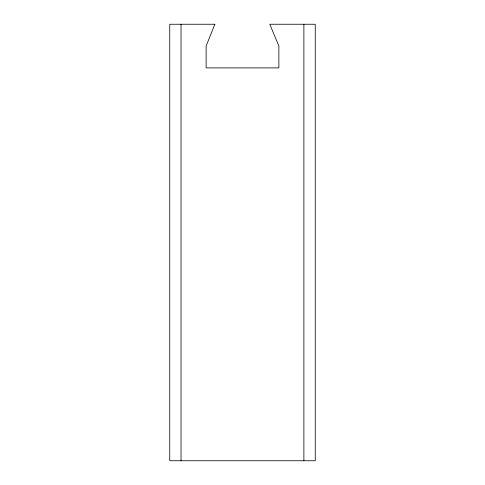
<?xml version="1.0" encoding="UTF-8"?>
<svg xmlns="http://www.w3.org/2000/svg" width="485" height="485" viewBox="0 0 485 485"><rect width="100%" height="100%" fill="white"/><g stroke="black" fill="none" stroke-linecap="round" stroke-linejoin="round"><path stroke-width="0.73" d="M303.883 24.25L303.883 460.75M181.026 24.25L181.026 460.75M214.855 24.25L206.125 46.075L206.125 67.9L278.875 67.9L278.875 46.075L269.781 24.25L315.25 24.25L315.25 460.75L169.75 460.75L169.75 24.25L214.855 24.25"/></g></svg>
